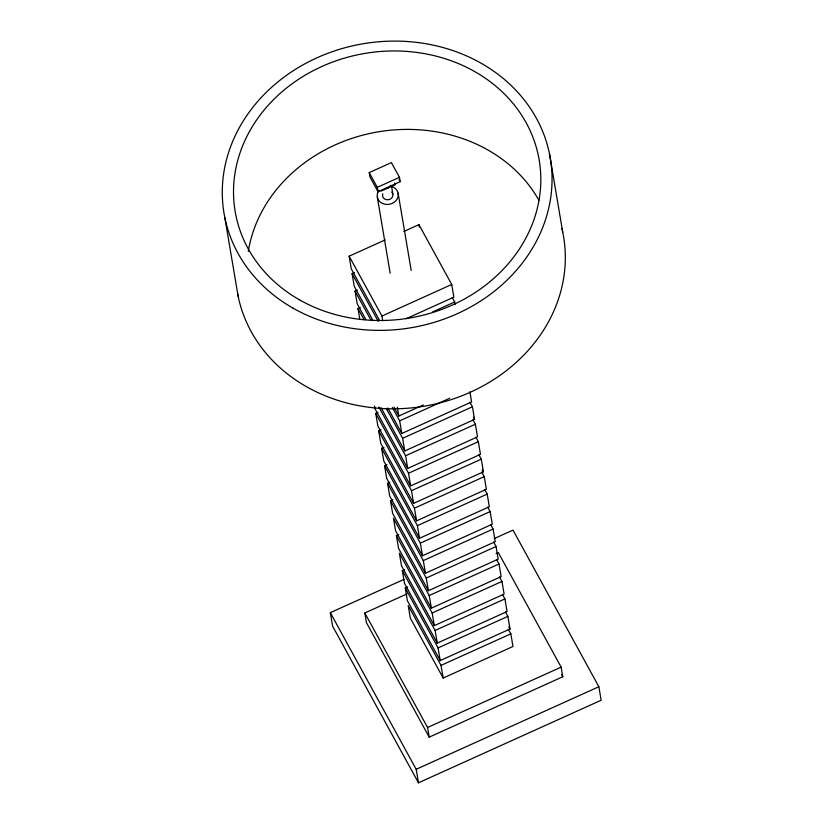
<?xml version="1.0" encoding="UTF-8"?>
<svg xmlns="http://www.w3.org/2000/svg" width="824" height="824" viewBox="0 0 824 824"><rect width="100%" height="100%" fill="white"/><g stroke="black" fill="none" stroke-linecap="round" stroke-linejoin="round"><path stroke-width="1.24" d="M369.214 172.618L391.369 162.596L399.455 177.335L400.186 181.713L378.031 191.724L369.955 176.995L369.214 172.618L377.289 187.347L378.031 191.724M377.289 187.347L399.455 177.335M380.966 191.137L395.046 184.772L394.737 182.897M379.215 319.815L351.271 268.84L349.139 256.192L385.199 239.897M403.812 231.482L418.932 224.643L451.737 284.486L453.87 297.134L406.181 318.692M373.066 320.66L354.227 286.309L352.095 273.661L354.413 272.61M365.691 319.29L357.183 303.778L355.041 291.13L357.369 290.079M359.707 318.713L357.997 308.598L360.325 307.548M382.583 319.836L381.945 316.035L451.737 284.486M432.59 311.946L454.693 301.955L452.263 297.526M475.891 437.266L478.322 441.695L480.464 454.343L410.671 485.892L377.866 426.049L375.723 413.401L378.051 412.35M393.996 407.159L398.847 416.017L423.279 404.975M469.886 391.822L471.596 401.937L401.803 433.486L399.671 420.848L449.688 398.239M478.847 454.735L481.278 459.164L483.42 471.812L413.627 503.361L380.822 443.518L378.679 430.87L381.007 429.819M472.42 406.768L474.552 419.406L404.759 450.955L402.627 438.306L472.42 406.768L469.989 402.328M481.803 472.204L484.234 476.632L486.376 489.281L416.584 520.83L383.778 460.987L381.636 448.338L383.963 447.288M475.376 424.236L477.508 436.875L407.715 468.423L405.573 455.775L475.376 424.236L472.945 419.797M484.759 489.672L487.19 494.101L489.332 506.75L419.529 538.299L386.724 478.456L384.592 465.807L386.919 464.757M410.671 485.892L408.529 473.244L478.322 441.695M487.715 507.141L490.146 511.57L492.278 524.218L422.485 555.767L389.68 495.924L387.548 483.276L389.865 482.225M413.627 503.361L411.485 490.713L481.278 459.164M490.671 524.61L493.102 529.039L495.234 541.687L425.442 573.226L392.636 513.393L390.494 500.745L392.821 499.694M416.584 520.83L414.441 508.181L484.234 476.632M419.529 538.299L417.397 525.65L487.19 494.101M496.573 559.537L499.004 563.976L501.147 576.615L431.354 608.164L398.548 548.321L396.406 535.682L398.734 534.632M422.485 555.767L420.353 543.119L490.146 511.57M425.442 573.226L423.299 560.588L493.102 529.039M502.486 594.475L504.916 598.904L507.059 611.552L437.256 643.101L404.45 583.258L402.318 570.61L404.646 569.559M494.266 538.577L513.002 530.11L598.863 686.732L601.149 700.235L418.479 782.8L332.618 626.178L330.331 612.675L404.11 579.334M496.048 546.508L498.19 559.146L428.398 590.695L426.255 578.057L496.048 546.508L493.617 542.068M505.442 611.944L507.872 616.373L510.005 629.021L440.212 660.57L407.406 600.727L405.274 588.079L407.602 587.028M496.017 553.676L498.355 552.616L561.134 667.131L562.761 676.772L429.211 737.14L366.433 622.635L364.805 612.984L406.974 593.919M431.354 608.164L429.211 595.525L499.004 563.976M501.96 581.445L504.103 594.083L434.31 625.632L432.167 612.984L501.96 581.445L499.529 577.006M437.256 643.101L435.123 630.453L504.916 598.904M440.212 660.57L438.08 647.921L507.872 616.373M510.829 633.841L512.961 646.49L443.168 678.039L441.025 665.39L510.829 633.841L508.398 629.412M429.211 737.14L427.574 727.499L561.134 667.131M418.479 782.8L416.192 769.297L598.863 686.732M399.032 179.611L400.186 181.713M473.337 417.191L474.552 419.406M482.205 469.598L483.42 471.812M349.139 256.192L381.945 316.035M352.095 273.661L378.216 321.319M355.041 291.13L370.841 319.939M561.535 674.526L562.761 676.772M357.997 308.598L364.074 319.681M392.378 407.54L399.671 420.848M508.789 626.806L510.005 629.021M387.836 408.004L401.803 433.486M386.219 408.395L402.627 438.306M381.069 407.736L404.759 450.955M378.844 407.015L405.573 455.775M407.715 468.423L374.91 408.58L374.487 406.057M375.723 413.401L408.529 473.244M378.679 430.87L411.485 490.713M381.636 448.338L414.441 508.181M384.592 465.807L417.397 525.65M387.548 483.276L420.353 543.119M390.494 500.745L423.299 560.588M426.255 578.057L393.45 518.214L395.592 530.852L428.398 590.695M396.406 535.682L429.211 595.525M432.167 612.984L399.362 553.151L401.504 565.789L434.31 625.632M402.318 570.61L435.123 630.453M405.274 588.079L438.08 647.921M441.025 665.39L408.22 605.547L410.362 618.196L443.168 678.039M364.805 612.984L427.574 727.499M330.331 612.675L416.192 769.297M549.464 153.697L562.73 232.141M454.693 301.955L455.116 304.489M418.932 224.643L419.354 227.177M398.126 193.166L411.197 270.478M391.39 185.452L392.873 194.207M377.341 197.276L390.195 273.311M397.353 407.169L398.847 416.017M224.859 217.773L238.126 296.218M391.307 186.368A10.599 9.218 -9.6 0 1 397.312 198.718A10.599 9.218 -9.6 0 1 382.48 203.456A10.599 9.218 -9.6 0 1 379.061 190.282M391.719 192.105A5.243 4.563 -9.6 0 1 388.65 199.686A5.243 4.563 -9.6 0 1 382.81 193.867M390.741 185.328A5.243 4.563 -9.6 0 1 385.385 188.552M561.916 228.485A165.449 144.004 -9.6 0 1 430.262 405.089A165.449 144.004 -9.6 0 1 237.652 293.777M248.282 251.495A154.181 134.188 -9.6 0 1 376.815 132.087A154.181 134.188 -9.6 0 1 538.875 200.222M299.411 299.781A154.181 134.188 -9.6 0 0 540.276 190.911A154.181 134.188 -9.6 0 0 321.803 66.507A154.181 134.188 -9.6 0 0 299.411 299.781M292.994 308.125A165.449 144.004 -9.6 0 0 551.472 191.292A165.449 144.004 -9.6 0 0 317.024 57.783A165.449 144.004 -9.6 0 0 292.994 308.125"/></g></svg>
